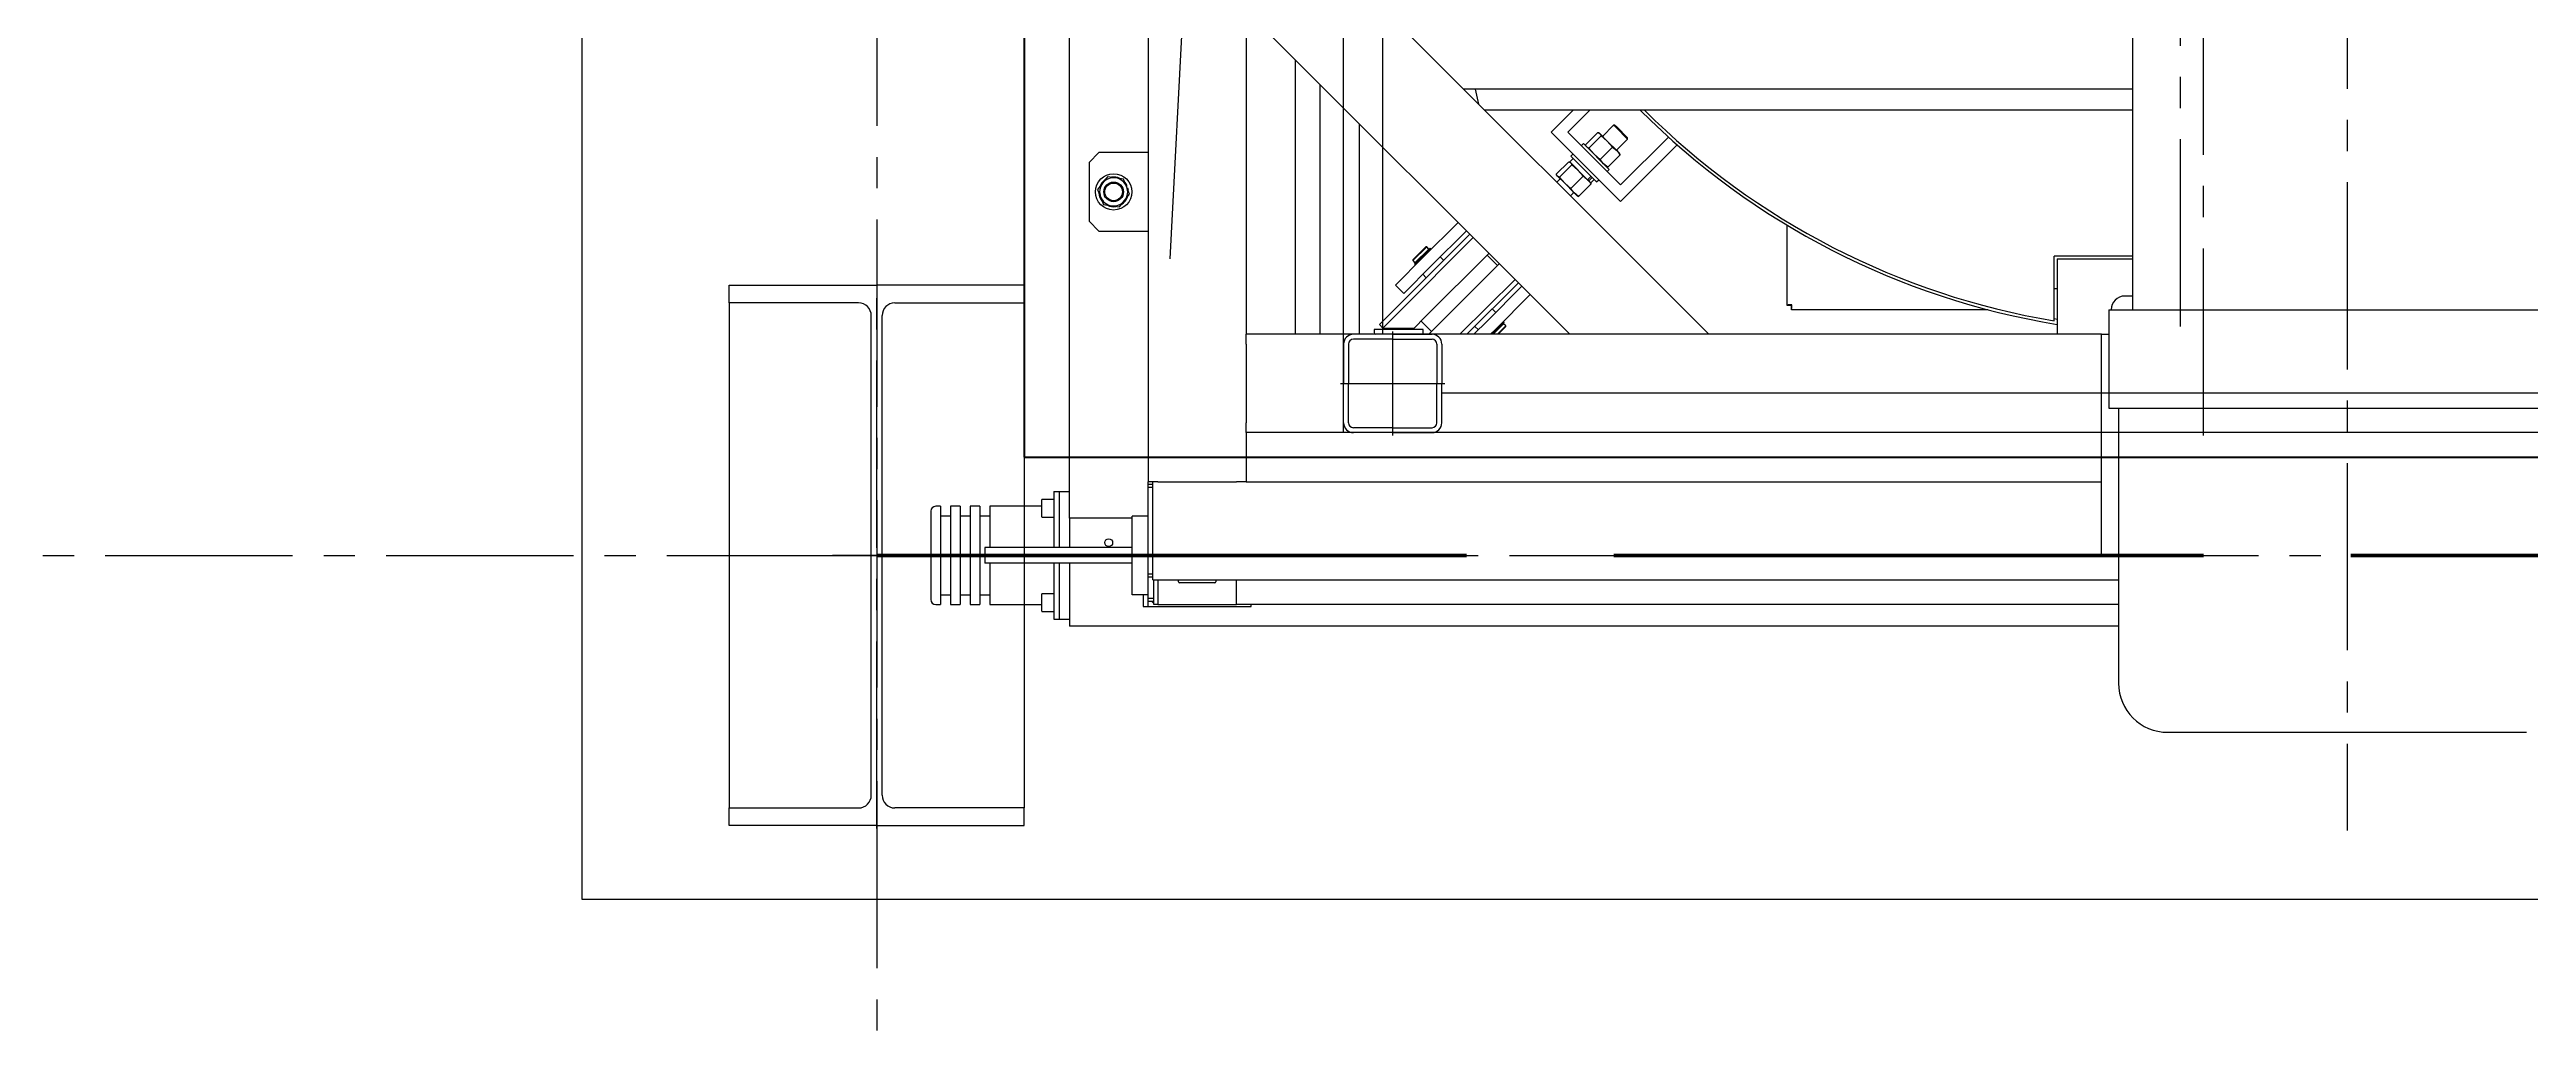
# Model space of a CAD drawing. Header units: millimetres. Extents: x 163705 to 1616509, y 81827 to 302547.
# Drawn here: x 1349399 to 1351919, y 142569 to 143574 of the extents above; entities that cross this region are included whole.
import ezdxf

# ---------------------------------------------------------------- set-up
doc = ezdxf.new("R2010")
doc.units = ezdxf.units.MM
doc.header["$LTSCALE"] = 10
for name, pattern in [('ACAD_ISO02W100', [15, 12, -3]), ('CENTER', [50.8, 31.75, -6.35, 6.35, -6.35]), ('CENTER2', [28.575, 19.05, -3.175, 3.175, -3.175])]:
    doc.linetypes.add(name, pattern=pattern)
for name, color, linetype, lineweight in [('1-中心线', 1, 'CENTER2', 0), ('1-护栏', 4, 'Continuous', 18), ('1-设备轮廓', 2, 'Continuous', 18), ('1-轴线', 9, 'CENTER', 0), ('1-钢构', 6, 'Continuous', 0)]:
    doc.layers.add(name, color=color, linetype=linetype, lineweight=lineweight)
doc.styles.get("Standard").update_dxf_attribs({"font": 'arial.ttf'})

# ---------------------------------------------------------------- blocks, each defined once
blk = doc.blocks.new('G$CEDFA10A2')
for p, q in [((0, 535), (0, 553)), ((0, 553), (150, 553)), ((131.5, 535), (0, 535)), ((0, 535), (0, 21)), ((300, 553), (150, 553)), ((168.5, 535), (300, 535)), ((300, 535), (300, 553)), ((300, 535), (300, 21)), ((144.5, 34), (144.5, 522)), ((155.5, 34), (155.5, 522)), ((0, 21), (131.5, 21)), ((0, 3), (0, 21)), ((150, 3), (0, 3)), ((150, 3), (300, 3)), ((300, 21), (168.5, 21)), ((300, 3), (300, 21))]:
    blk.add_line(p, q)
for centre, start, end in [((131.5, 522), 0, 90), ((168.5, 522), 90, 180), ((131.5, 34), 270, 0), ((168.5, 34), 180, 270)]:
    blk.add_arc(centre, 13, start, end)
at = {"layer": '1-中心线'}
for p, q in [((150, 0), (150, 556)), ((-3, 278), (303, 278))]:
    blk.add_line(p, q, dxfattribs=at)
blk.add_text('HC_SUPERPART', height=0.001).set_placement((150, 3))
blk = doc.blocks.new('SW_CENTERMARKSYMBOL_0')
at = {"lineweight": 18}
for p, q in [((0, 5), (0, 774.5)), ((-5, 0), (-774.5, 0)), ((0, 0), (-2.5, 0)), ((0, 0), (0, 2.5)), ((0, 0), (0, -2.5)), ((0, 0), (2.5, 0)), ((5, 0), (774.5, 0)), ((0, -5), (0, -774.5))]:
    blk.add_line(p, q, dxfattribs=at)
blk = doc.blocks.new('G$CE9C43516')
for p, q in [((241, 345), (241, 2215)), ((321, 2205), (321, 355)), ((421, 2055), (421, 505)), ((1322.5, 2030), (1322.5, 530)), ((421, 975.7), (891.7, 505)), ((421, 834.3), (750.3, 505)), ((471, 505), (471, 784.3)), ((496, 505), (496, 759.3)), ((1322.5, 754.6), (642.1, 754.6)), ((653.9, 754.6), (657.4, 739.3)), ((1322.5, 733.2), (663.5, 733.2)), ((753.5, 733.2), (731.1, 710.8)), ((748, 710.8), (770.4, 733.2)), ((536, 505), (536, 719.3)), ((731.1, 710.8), (801.8, 640.1)), ((801.8, 657), (748, 710.8)), ((766.1, 697.8), (778.7, 710.4)), ((769.6, 694.3), (782.2, 706.9)), ((780.4, 709.6), (779.7, 709.9)), ((780.4, 709.6), (780.9, 709.1)), ((780.9, 709.1), (782.2, 706.9)), ((780.9, 709.1), (788.3, 701.6)), ((782.2, 706.9), (788.3, 701.6)), ((794.7, 717.9), (783.4, 706.5)), ((796.1, 717.9), (794.7, 717.9)), ((796.8, 715.8), (794.7, 717.9)), ((796.1, 717.9), (798, 716)), ((808.9, 703.7), (796.8, 715.8)), ((798, 716), (808.9, 705.1)), ((850.5, 705.8), (801.8, 657)), ((271, 690), (261, 680)), ((321, 690), (271, 690)), ((736.4, 668.1), (749, 680.7)), ((749, 680.7), (751.1, 679.4)), ((753.6, 684), (750.1, 680.4)), ((753.3, 688.5), (751.2, 686.4)), ((777.4, 660.2), (751.2, 686.4)), ((763.9, 699.1), (761.8, 697)), ((790.1, 672.9), (763.9, 699.1)), ((766.6, 696.8), (766.9, 696.1)), ((769.6, 694.3), (767.4, 695.6)), ((774.9, 688.2), (769.6, 694.3)), ((781, 682.9), (774.9, 688.2)), ((781, 682.9), (793.6, 695.5)), ((784.5, 678.6), (781, 682.9)), ((788.3, 701.6), (793.6, 695.5)), ((788.3, 701.6), (797.9, 692)), ((788.8, 675.1), (801.4, 687.7)), ((793.6, 695.5), (797.9, 692)), ((797.5, 692.4), (808.9, 703.7)), ((797.9, 692), (801.4, 687.7)), ((797.9, 692), (800.6, 689.4)), ((800.9, 688.7), (800.6, 689.4)), ((801.4, 687.7), (800.8, 688.6)), ((801.8, 640.1), (859.5, 697.8)), ((808.9, 703.7), (808.9, 705.1)), ((261, 680), (261, 620)), ((274.8, 658.8), (269.7, 652.3)), ((279.9, 665.3), (274.8, 658.8)), ((288, 664.1), (279.9, 665.3)), ((296.2, 663), (288, 664.1)), ((299.1, 655.7), (299.8, 656)), ((302.3, 647.7), (299.2, 655.3)), ((737.7, 666), (736.4, 668.1)), ((740.3, 663.4), (736.8, 659.9)), ((736.9, 667), (737.2, 666.4)), ((737.2, 666.4), (737.7, 666)), ((739.7, 664.8), (737.7, 666)), ((737.7, 666), (745, 658.7)), ((739.7, 664.8), (752.3, 677.4)), ((745, 658.7), (739.7, 664.8)), ((751.1, 653.4), (745, 658.7)), ((745, 658.7), (754.6, 649)), ((768.3, 662.2), (750.1, 680.4)), ((750.7, 679.9), (750.1, 680.2)), ((751.1, 679.4), (752.3, 677.4)), ((751.1, 653.4), (763.7, 666)), ((752.3, 677.4), (758.4, 672.1)), ((758.4, 672.1), (763.7, 666)), ((759.1, 645.4), (771.7, 658)), ((768.1, 662.5), (771.7, 658)), ((768.3, 662.2), (771.8, 665.8)), ((768.3, 662.2), (769, 661.5)), ((769.4, 661.1), (769, 661.5)), ((769.4, 661.1), (773, 664.6)), ((771.4, 659.1), (769.4, 661.1)), ((771.2, 659.1), (770.9, 659.7)), ((771.7, 658), (771.1, 659)), ((771.4, 659.1), (775, 662.6)), ((777.4, 660.2), (779.5, 662.3)), ((788.8, 675.1), (784.5, 678.6)), ((787.1, 675.9), (787.8, 675.6)), ((787.8, 675.7), (788.8, 675.1)), ((788, 670.8), (790.1, 672.9)), ((272.8, 644.7), (275.8, 637)), ((275.8, 637), (284, 635.9)), ((284, 635.9), (292.1, 634.7)), ((292.1, 634.7), (297.2, 641.2)), ((297.2, 641.2), (302.3, 647.7)), ((300.6, 653.6), (300, 653.4)), ((301, 651.3), (300.6, 653.6)), ((750.9, 645.8), (754.4, 649.3)), ((759.1, 645.4), (754.6, 649)), ((757.4, 646.2), (754.6, 649)), ((757.4, 646.2), (758, 645.9)), ((758.1, 646), (759.1, 645.4)), ((261, 620), (271, 610)), ((271, 610), (321, 610)), ((648.4, 606.9), (571.6, 530.1)), ((636.4, 618.9), (601, 583.5)), ((644.9, 610.4), (609.4, 575)), ((971, 616.2), (971, 534.7)), ((601, 583.5), (572.7, 555.2)), ((651.9, 603.4), (575.1, 526.5)), ((604.5, 594.1), (590.4, 580)), ((590.4, 580.7), (603.8, 594.1)), ((590.4, 580.7), (590.4, 580)), ((590.4, 580), (592.6, 577.7)), ((608, 592.6), (592.1, 576.7)), ((606.8, 591.8), (592.6, 577.7)), ((608.7, 591.9), (592.8, 576)), ((667.8, 587.4), (602.7, 522.3)), ((604.5, 594.1), (603.8, 594.1)), ((606.8, 591.8), (604.5, 594.1)), ((606.6, 591.3), (606.4, 591.5)), ((608, 590.6), (607.7, 590.9)), ((608.7, 591.9), (608, 592.6)), ((621.8, 580.3), (618.3, 583.9)), ((676.6, 575), (666, 585.6)), ((1322.5, 584.7), (1243, 584.7)), ((1243, 518.7), (1243, 584.7)), ((1246, 581.7), (1322.5, 581.7)), ((1246, 581.7), (1246, 505)), ((572.7, 555.2), (581.2, 546.7)), ((609.4, 575), (581.2, 546.7)), ((592.1, 576.7), (592.8, 576)), ((593, 578.1), (593.2, 577.8)), ((593.5, 576.8), (593.9, 576.4)), ((600.6, 566.2), (604.1, 562.6)), ((678.4, 576.8), (613.3, 511.7)), ((694.4, 560.9), (638.4, 505)), ((697.9, 557.4), (645.5, 505)), ((571.6, 530.1), (556.4, 514.9)), ((701.4, 553.9), (666, 518.4)), ((674.9, 527.3), (671.3, 530.8)), ((709.9, 545.4), (674.5, 510)), ((971, 534.7), (975, 534.7)), ((975.7, 530), (975.7, 534)), ((1175.7, 530), (975.7, 530)), ((1243, 551.7), (1246, 551.7)), ((1298.5, 530), (1298.5, 430)), ((1298.5, 530), (1783.5, 530)), ((1322.5, 544), (1315, 544)), ((1291, 505), (421, 505)), ((421, 495), (421, 505)), ((551, 510), (551, 506.7)), ((601, 510), (551, 510)), ((556.4, 514.9), (559.9, 511.4)), ((575.1, 526.5), (559.9, 511.4)), ((559.9, 511.4), (591.8, 511.4)), ((602.7, 522.3), (591.8, 511.4)), ((598.8, 518.4), (609.4, 507.8)), ((601, 505), (601, 510)), ((613.3, 511.7), (606.6, 505)), ((666, 518.4), (652.6, 505)), ((653.6, 513.1), (657.2, 509.6)), ((674.5, 510), (669.5, 505)), ((682.8, 517.6), (670.2, 505)), ((683.5, 516.9), (671.7, 505)), ((682.8, 515.8), (672.1, 505)), ((676.6, 505), (685.1, 513.5)), ((685.1, 512.8), (677.3, 505)), ((681.9, 516.7), (681.6, 517)), ((682.5, 515.4), (682.3, 515.6)), ((683.5, 516.9), (682.8, 517.6)), ((685.1, 513.5), (682.8, 515.8)), ((685.1, 512.8), (685.1, 513.5)), ((1246, 520.2), (1243, 520.7)), ((1291, 505), (1298.5, 505)), ((1291, 280), (1291, 505)), ((421, 495), (421, 415)), ((1298.5, 430), (1783.5, 430)), ((1308.5, 430), (1308.5, 150)), ((421, 405), (421, 415)), ((1291, 405), (421, 405)), ((421, 405), (421, 355)), ((331, 355), (321, 355)), ((321, 352), (321, 355)), ((326, 345), (326, 355)), ((331, 355), (411, 355)), ((421, 355), (411, 355)), ((421, 355), (1291, 355)), ((110, 330), (105, 330)), ((110, 330), (110, 230)), ((130, 330), (120, 330)), ((120, 330), (120, 230)), ((130, 330), (130, 230)), ((150, 330), (140, 330)), ((140, 330), (140, 230)), ((150, 330), (150, 230)), ((213, 330), (160, 330)), ((160, 330), (160, 288)), ((213, 319.1), (213, 336.9)), ((225, 337), (213.1, 337)), ((225, 345), (231, 345)), ((225, 345), (225, 288)), ((231, 288), (231, 345)), ((231, 345), (241, 345)), ((241, 318), (241, 345)), ((326, 352), (321, 352)), ((321, 349), (321, 352)), ((326, 349), (321, 349)), ((321, 261), (321, 349)), ((326, 265), (326, 345)), ((100, 325), (100, 235)), ((120, 320), (110, 320)), ((140, 320), (130, 320)), ((160, 320), (150, 320)), ((213.1, 319), (225, 319)), ((241, 318), (241, 288)), ((305, 318), (241, 318)), ((321, 320), (305, 320)), ((305, 240), (305, 320)), ((325, 280), (0, 280)), ((155, 288), (155, 272)), ((189.6, 288), (155, 288)), ((305, 288), (189.6, 288)), ((1308.5, 280), (1291, 280)), ((189.6, 272), (155, 272)), ((160, 272), (160, 230)), ((305, 272), (189.6, 272)), ((225, 272), (225, 215)), ((231, 215), (231, 272)), ((241, 272), (241, 211)), ((326, 261), (321, 261)), ((321, 258), (321, 261)), ((326, 258), (321, 258)), ((321, 236), (321, 258)), ((326, 255), (326, 265)), ((326, 255), (1308.5, 255)), ((327, 242), (327, 255)), ((331, 255), (331, 230)), ((352, 253), (352, 255)), ((390, 255), (390, 253)), ((411, 230), (411, 255)), ((105, 230), (110, 230)), ((110, 240), (120, 240)), ((120, 230), (130, 230)), ((130, 240), (140, 240)), ((140, 230), (150, 230)), ((150, 240), (160, 240)), ((160, 230), (213, 230)), ((213, 223.1), (213, 240.9)), ((225, 241), (213.1, 241)), ((321, 240), (305, 240)), ((316, 240), (316, 228)), ((316, 228), (426, 228)), ((327, 236), (321, 236)), ((321, 233), (321, 236)), ((321, 228), (321, 233)), ((327, 233), (321, 233)), ((327, 230), (327, 242)), ((331, 230), (327, 230)), ((331, 230), (411, 230)), ((389, 252), (353, 252)), ((1308.5, 230), (411, 230)), ((426, 228), (426, 230)), ((213.1, 223), (225, 223)), ((225, 215), (231, 215)), ((231, 215), (241, 215)), ((241, 211), (241, 208)), ((1308.5, 208), (241, 208)), ((1358.5, 100), (1723.5, 100))]:
    blk.add_line(p, q)
at = {"flags": 128}
for points in [[(299.8, 656), (298.8, 658), (297.4, 659.8)], [(325.1, 233), (325.3, 232.8), (327, 231.6)]]:
    blk.add_lwpolyline(points, dxfattribs=at)
for centre, radius in [((286, 650), 18.5), ((286, 650), 10), ((286, 650), 9), ((281, 293), 4)]:
    blk.add_circle(centre, radius)
for centre, radius, start, end in [((1371, 1280), 775, 224.877, 260.7182), ((1371, 1280), 772, 225.0991, 260.4561), ((286, 650), 14.3, 141.8984, 201.8984), ((286, 650), 15.1, 124.4288, 159.2896), ((286, 650), 14.3, 81.8984, 141.8984), ((286, 650), 15.1, 65.0552, 98.9357), ((286, 650), 14.3, 21.8984, 81.8984), ((286, 650), 14.3, 321.8984, 21.8984), ((286, 650), 15.1, 184.4928, 219.3764), ((286, 650), 14.3, 201.8984, 261.8984), ((286, 650), 15.1, 244.8671, 278.7369), ((286, 650), 14.3, 261.8984, 321.8984), ((286, 650), 15.1, 303.13, 339.9432), ((1315, 530), 14, 90, 180), ((552.7, 506.7), 1.67, 180, 270), ((105, 325), 5, 90, 180), ((213.1, 336.9), 0.1, 90, 180), ((213.1, 319.1), 0.1, 180, 270), ((353, 253), 1, 180, 270), ((389, 253), 1, 270, 0), ((105, 235), 5, 180, 270), ((213.1, 240.9), 0.1, 90, 180), ((213.1, 223.1), 0.1, 180, 270), ((1358.5, 150), 50, 180, 270)]:
    blk.add_arc(centre, radius, start, end)
for points, knots in [([(778.7, 710.4), (778.9, 710.4), (779.7, 710), (780.3, 709.5), (780.9, 709.1)], [0, 0, 0, 0, 0.225037, 1, 1, 1, 1]), ([(766.6, 696.8), (766.5, 697), (766.3, 697.3), (766.1, 697.6), (766.1, 697.8)], [0, 0, 0, 0, 0.500529, 1, 1, 1, 1]), ([(299.2, 655.3), (298.4, 657.3), (297.4, 659.9), (296.4, 662.4), (296.2, 663)], [0, 0, 0, 0, 0.774963, 1, 1, 1, 1]), ([(763.7, 666), (764, 665.8), (765.6, 664.7), (767, 663.4), (768.1, 662.5)], [0, 0, 0, 0, 0.225037, 1, 1, 1, 1]), ([(269.7, 652.3), (269.9, 651.8), (270.9, 649.2), (272, 646.7), (272.8, 644.7)], [0, 0, 0, 0, 0.225037, 1, 1, 1, 1]), ([(754.6, 649), (753.7, 650.1), (752.4, 651.5), (751.3, 653.1), (751.1, 653.4)], [0, 0, 0, 0, 0.774963, 1, 1, 1, 1])]:
    blk.add_open_spline(points, degree=3, knots=knots)
for points in [[(976, 535), (975.3, 535), (974, 534.9), (972.4, 534.9), (971.2, 534.8), (971.1, 534.7), (971, 534.7)], [(976, 535), (975.9, 535), (975.6, 534.9), (975.3, 534.9), (975, 534.8), (975, 534.7), (975, 534.7)], [(975.7, 530), (975.7, 530.1), (975.8, 530.2), (975.9, 531.4), (975.9, 533), (976, 534.3), (976, 535)], [(975.7, 534), (975.7, 534), (975.8, 534), (975.9, 534.3), (975.9, 534.6), (976, 534.9), (976, 535)]]:
    blk.add_open_spline(points, degree=3)
at = {"layer": '1-中心线'}
blk.add_line((1541, 2660), (1541, 0), dxfattribs=at)
at = {"layer": '1-中心线', "lineweight": 0}
blk.add_blockref('SW_CENTERMARKSYMBOL_0', (1371, 1280), dxfattribs=at)
blk = doc.blocks.new('G$CCFF6A2D1')
for p, q in [((53, 103), (13, 103)), ((53, 0), (53, 106)), ((53, 103), (93, 103)), ((3, 93), (3, 53)), ((8, 93), (8, 53)), ((53, 98), (13, 98)), ((53, 98), (93, 98)), ((98, 93), (98, 53)), ((103, 93), (103, 53)), ((0, 53), (106, 53)), ((3, 13), (3, 53)), ((8, 13), (8, 53)), ((98, 13), (98, 53)), ((103, 13), (103, 53)), ((53, 8), (13, 8)), ((53, 3), (13, 3)), ((53, 8), (93, 8)), ((53, 3), (93, 3))]:
    blk.add_line(p, q)
for centre, radius, start, end in [((13, 93), 10, 90, 180), ((93, 93), 10, 0, 90), ((13, 93), 5, 90, 180), ((93, 93), 5, 0, 90), ((13, 13), 10, 180, 270), ((13, 13), 5, 180, 270), ((93, 13), 5, 270, 0), ((93, 13), 10, 270, 0)]:
    blk.add_arc(centre, radius, start, end)
blk.add_text('HC_SUPERPART', height=0.001).set_placement((53, 53))
blk = doc.blocks.new('G$CB724F952')
blk.add_lwpolyline([(3, 3), (3, 1753), (1753, 1753), (1753, 3)], close=True)
for points in [[(1653, 1713), (103, 1713)], [(43, 103), (43, 1653)], [(1713, 1653), (1713, 103)], [(1653, 43), (103, 43)]]:
    blk.add_lwpolyline(points)
at = {"layer": '1-中心线'}
for p, q in [((878, 0), (878, 1756)), ((0, 878), (1756, 878))]:
    blk.add_line(p, q, dxfattribs=at)
for p in [(0, 1650), (1650, 1650), (0, 0), (1650, 0)]:
    blk.add_blockref('G$CCFF6A2D1', p)

msp = doc.modelspace()

# ---------------------------------------------------------------- linework, layer by layer
msp.add_lwpolyline([(1350390.928, 143159.632), (1352665.928, 143159.632), (1352665.928, 150159.632), (1350390.928, 150159.632)], close=True)
at = {"layer": '1-中心线'}
for p, q in [((1350240.928, 152259.738), (1350240.928, 140559.499)), ((1345741.278, 143059.632), (1397751.203, 143059.632))]:
    msp.add_line(p, q, dxfattribs=at)
at = {"layer": '1-护栏'}
msp.add_lwpolyline([(1356740.928, 150609.632), (1349940.928, 150609.632), (1349940.928, 142709.632), (1356740.928, 142709.632)], dxfattribs=at)
at = {"layer": '1-设备轮廓', "color": 5, "linetype": 'ACAD_ISO02W100', "lineweight": 50, "ltscale": 5}
msp.add_lwpolyline([(1350240.928, 143059.632), (1393540.926, 143059.632)], dxfattribs=at)
at = {"layer": '1-轴线'}
msp.add_lwpolyline([(1350539.593, 143361.582), (1350851.203, 149423.708), (1352466.574, 149977.812)], dxfattribs=at)

# ---------------------------------------------------------------- block references
at = {"layer": '1-设备轮廓'}
for name, p in [('G$CE9C43516', (1350195.993, 142779.632)), ('G$CB724F952', (1350712.941, 143181.632))]:
    msp.add_blockref(name, p, dxfattribs=at)
at = {"layer": '1-钢构'}
msp.add_blockref('G$CEDFA10A2', (1350090.928, 142781.632), dxfattribs=at)

doc.saveas('drawing.dxf')
